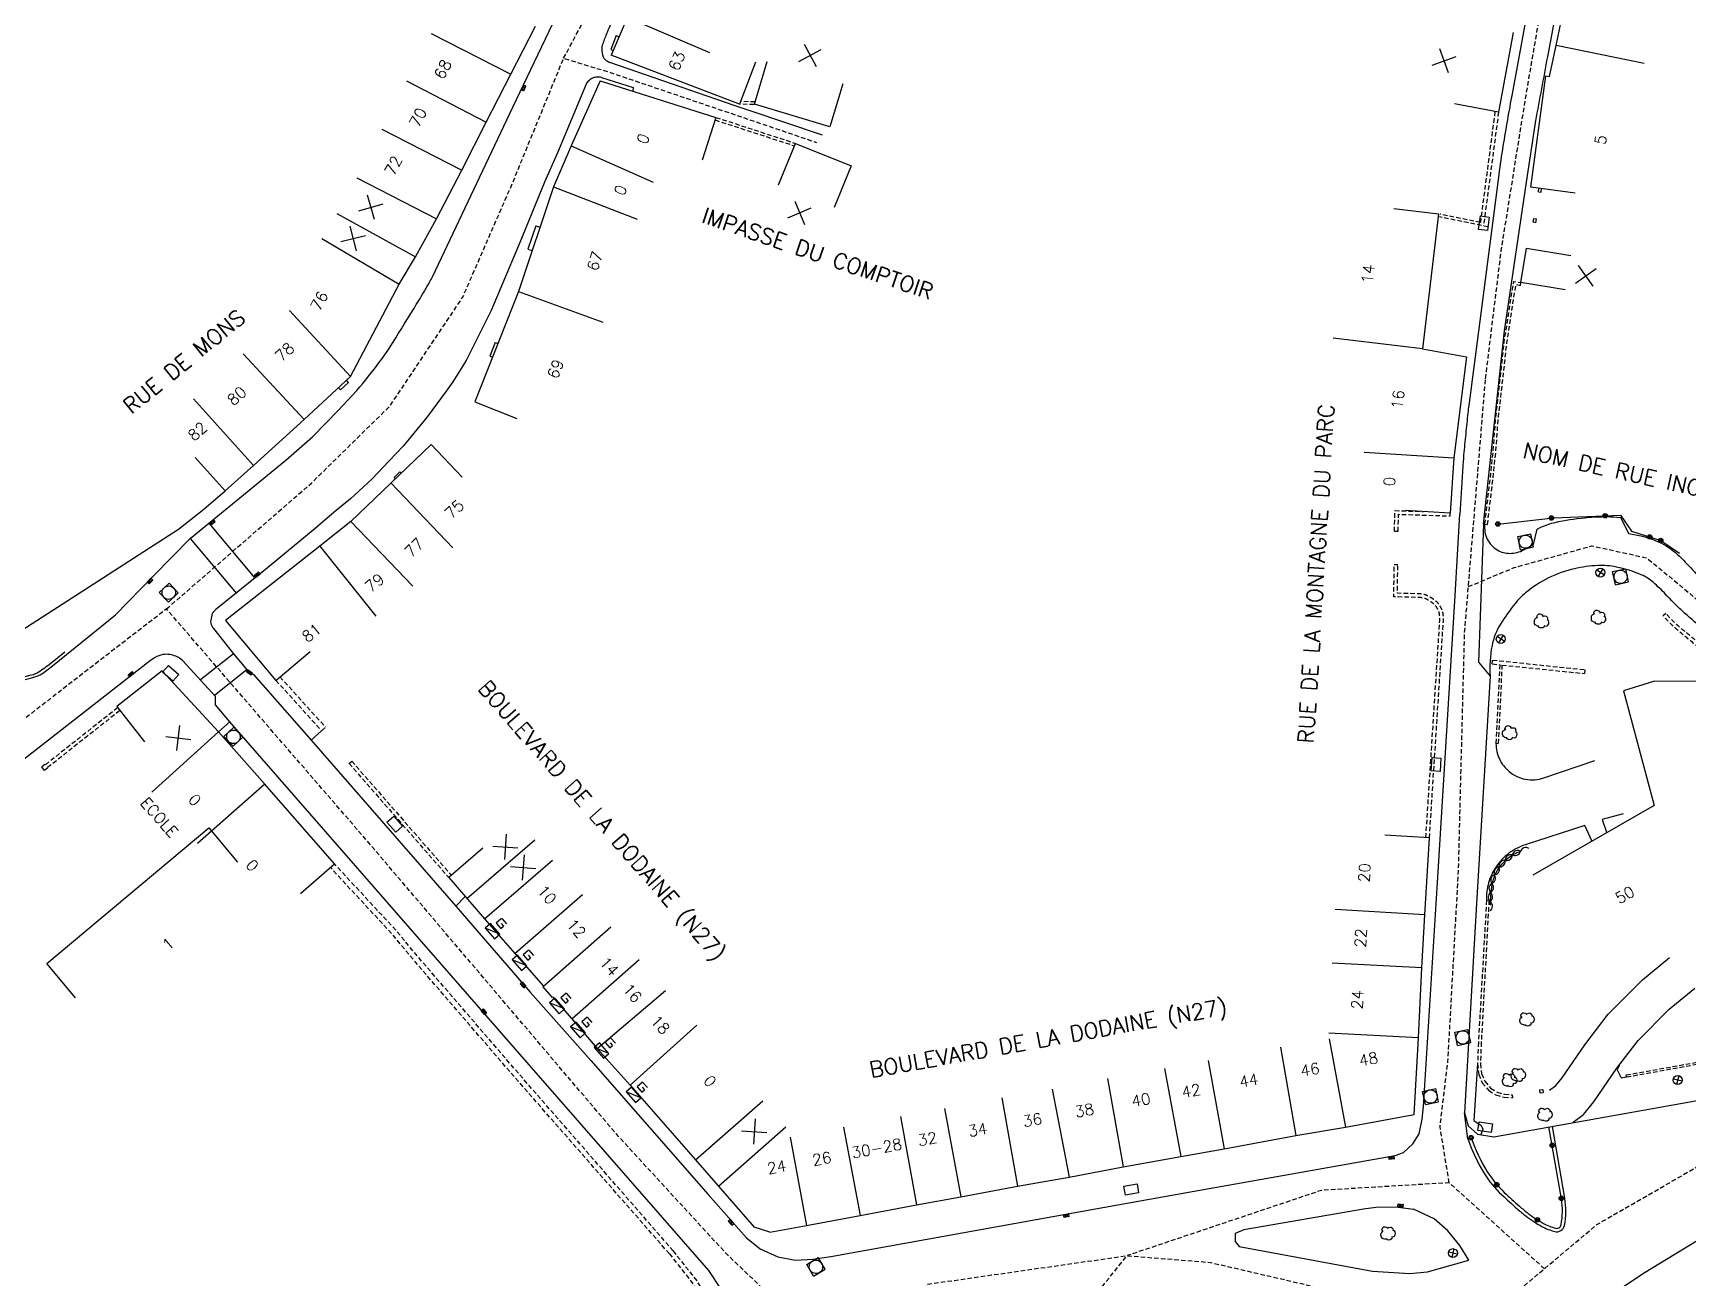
# Model space of a CAD drawing. Header units: millimetres. Extents: x 146000 to 146925, y 142000 to 143001.
# Drawn here: x 146537.4 to 146721.8, y 142613.9 to 142752.6 of the extents above; entities that cross this region are included whole.
import ezdxf
from ezdxf.enums import TextEntityAlignment as Align

# ---------------------------------------------------------------- set-up
doc = ezdxf.new("R2010")
doc.units = ezdxf.units.MM
doc.linetypes.add('DASHED', pattern=[0.75, 0.5, -0.25])
doc.layers.get('0').update_dxf_attribs({"linetype": 'CONTINUOUS'})
for name, color, linetype in [('W0001', 6, 'DASHED'), ('W0008', 7, 'CONTINUOUS'), ('W0017', 7, 'CONTINUOUS'), ('W0100', 7, 'CONTINUOUS'), ('W0105', 7, 'CONTINUOUS'), ('W0112', 1, 'DASHED'), ('W0300', 7, 'CONTINUOUS'), ('W0310', 3, 'CONTINUOUS'), ('W0322', 7, 'CONTINUOUS'), ('W0400', 7, 'CONTINUOUS'), ('W0420', 7, 'CONTINUOUS'), ('W0432', 7, 'CONTINUOUS'), ('W0469', 7, 'CONTINUOUS'), ('W0984', 7, 'CONTINUOUS'), ('W0989', 7, 'CONTINUOUS'), ('W0991', 7, 'CONTINUOUS'), ('W1102', 7, 'CONTINUOUS'), ('W1471', 7, 'CONTINUOUS')]:
    doc.layers.add(name, color=color, linetype=linetype)
doc.styles.get("Standard").update_dxf_attribs({"font": 'romans.shx', "width": 0.85})

# ---------------------------------------------------------------- blocks, each defined once
blk = doc.blocks.new('T420')
for p, q in [((0.75, 0.75), (-0.75, 0.75)), ((-0.75, 0.75), (-0.75, -0.75)), ((0.75, 0.75), (0.75, -0.75)), ((0.75, -0.75), (-0.75, -0.75))]:
    blk.add_line(p, q)
blk.add_ellipse((0, 0), major_axis=(-0.53, 0.53), ratio=1, start_param=3.926991, end_param=10.210176)
blk = doc.blocks.new('T300')
for p, q in [((-0.8, 0.51), (-0.86, 0.34)), ((-0.86, 0.34), (-0.86, 0.17)), ((-0.86, 0.17), (-0.74, 0.06)), ((-0.69, 0.63), (-0.8, 0.51)), ((-0.8, -0.06), (-0.74, 0.06)), ((-0.74, 0.06), (-0.69, 0.11)), ((-0.57, 0.69), (-0.69, 0.63)), ((-0.46, 0.69), (-0.57, 0.69)), ((-0.29, 0.63), (-0.46, 0.69)), ((-0.29, 0.63), (-0.17, 0.74)), ((-0.23, 0.57), (-0.29, 0.63)), ((-0.17, 0.74), (-0.06, 0.8)), ((-0.06, 0.8), (0.06, 0.8)), ((0.06, 0.8), (0.23, 0.74)), ((0.23, 0.74), (0.34, 0.63)), ((0.34, 0.63), (0.4, 0.51)), ((0.46, 0.46), (0.34, 0.46)), ((0.4, 0.51), (0.4, 0.46)), ((0.57, 0.4), (0.46, 0.46)), ((0.57, 0.4), (0.69, 0.29)), ((0.69, 0.29), (0.74, 0.17)), ((0.74, 0.06), (0.69, -0.17)), ((0.74, 0.17), (0.74, 0.06)), ((-0.8, -0.17), (-0.8, -0.06)), ((-0.8, -0.23), (-0.8, -0.17)), ((-0.74, -0.34), (-0.8, -0.23)), ((-0.69, -0.4), (-0.74, -0.34)), ((-0.51, -0.46), (-0.69, -0.4)), ((-0.4, -0.46), (-0.51, -0.46)), ((-0.4, -0.46), (-0.34, -0.46)), ((-0.34, -0.46), (-0.34, -0.4)), ((-0.34, -0.51), (-0.34, -0.46)), ((-0.29, -0.63), (-0.34, -0.51)), ((-0.17, -0.74), (-0.29, -0.63)), ((-0.06, -0.8), (-0.17, -0.74)), ((0.06, -0.8), (-0.06, -0.8)), ((0.17, -0.74), (0.06, -0.8)), ((0.23, -0.69), (0.17, -0.74)), ((0.29, -0.46), (0.23, -0.46)), ((0.29, -0.63), (0.23, -0.69)), ((0.46, -0.4), (0.29, -0.46)), ((0.34, -0.51), (0.29, -0.63)), ((0.34, -0.51), (0.34, -0.46)), ((0.57, -0.34), (0.46, -0.4)), ((0.63, -0.29), (0.57, -0.34)), ((0.69, -0.17), (0.63, -0.29))]:
    blk.add_line(p, q)
blk = doc.blocks.new('T400')
for p, q in [((-0.15, 0.3), (0.15, 0.3)), ((-0.15, -0.25), (-0.15, 0.3)), ((-0.15, 0.15), (0.15, 0.15)), ((-0.15, 0), (0.15, 0)), ((0.15, 0.3), (0.15, -0.25)), ((-0.15, -0.15), (0.15, -0.15)), ((-0.15, -0.25), (-0.15, -0.3)), ((-0.15, -0.3), (0.15, -0.3)), ((0.15, -0.3), (0.15, -0.25))]:
    blk.add_line(p, q)
blk = doc.blocks.new('T432')
at = {"flags": 128}
for points in [[(-0.4, 2.1), (-0.4, 1.3)], [(-0.39, 2.1), (0.41, 2.1)], [(0.8, 0.8), (-0.8, 0.8)], [(-0.8, 0.8), (-0.8, 0)], [(0.8, 0.8), (-0.8, 0)], [(-0.8, 0), (0.8, 0)], [(-0.4, 1.3), (0.4, 1.3)], [(0, 1.7), (0.4, 1.7)], [(0.4, 1.3), (0.4, 1.7)], [(0.8, 0), (0.8, 0.8)]]:
    blk.add_lwpolyline(points, dxfattribs=at)
blk = doc.blocks.new('t322o')
at = {"color": 0, "linetype": 'Continuous'}
for radius in [0.25, 0.15]:
    blk.add_circle((0, 0), radius, dxfattribs=at)
blk = doc.blocks.new('t310o')
at = {"color": 0, "linetype": 'Continuous'}
for centre, start, end in [((-0.5, 0.38), 216.8699, 323.1304), ((0.5, -0.37), 36.8699, 143.1303)]:
    blk.add_arc(centre, 0.625, start, end, dxfattribs=at)
blk = doc.blocks.new('t991o')
at = {"color": 0, "linetype": 'Continuous'}
for p, q in [((-1, 1), (1, -1)), ((-1, -1), (1, 1))]:
    blk.add_line(p, q, dxfattribs=at)
blk = doc.blocks.new('T1471')
at = {"color": 0, "linetype": 'Continuous', "flags": 128}
blk.add_lwpolyline([(-0.75, -0.5), (-0.75, 0.5), (0.75, 0.5), (0.75, -0.5), (-0.75, -0.5)], dxfattribs=at)
blk = doc.blocks.new('T469')
at = {"color": 0, "linetype": 'Continuous', "flags": 128}
for points in [[(-0.35, 0.35), (0.35, -0.35)], [(-0.35, -0.35), (0.35, 0.35)]]:
    blk.add_lwpolyline(points, dxfattribs=at)
at = {"color": 0, "linetype": 'Continuous'}
blk.add_circle((0, 0), 0.5, dxfattribs=at)

msp = doc.modelspace()

# ---------------------------------------------------------------- linework, layer by layer
at = {"layer": 'W0001', "flags": 128}
for points in [[(146699.26, 142714.08), (146701.01, 142728.35), (146703.77, 142745.63), (146708.02, 142770.31), (146708.62, 142777.88), (146684.53, 142778.62), (146669.95, 142779.83), (146660.29, 142782.26), (146656.92, 142783.61), (146649.41, 142786.81), (146644.78, 142789.48), (146635.98, 142796.32), (146630.46, 142801.97), (146640.29, 142814.44), (146656.49, 142829.41), (146685.55, 142859.54), (146698.77, 142871.4), (146733.94, 142897.62), (146733.94, 142897.62)], [(146596.53, 142749.78), (146611.61, 142777.89), (146622.87, 142794.26), (146630.46, 142801.97)], [(146552.29, 142688.42), (146568.39, 142702.41), (146577.17, 142711.02), (146585.27, 142723.11), (146590.86, 142735.92), (146596.53, 142749.78), (146601.59, 142748.25), (146624.71, 142740.41)], [(146695.21, 142624.49), (146694.19, 142630.73), (146695.07, 142638.05), (146696.25, 142659.28), (146696.92, 142685.68), (146699.26, 142714.08)], [(146697.35, 142690.91), (146702.44, 142693.03), (146711.12, 142695.46), (146717.22, 142694.12), (146724.44, 142688.14), (146729.01, 142685.33), (146734.67, 142683.34)], [(146628.46, 142603.41), (146614.71, 142616.54), (146602.61, 142629.69), (146574.84, 142662.35), (146552.29, 142688.42), (146531.13, 142672.08)], [(146556.81, 142440.86), (146570.66, 142455.24), (146590.07, 142478.09), (146619.29, 142513.45), (146631.99, 142528.45), (146650.55, 142552.74), (146692.58, 142603.72), (146711.65, 142619.83), (146725.39, 142627.74), (146745.86, 142633.41), (146762.11, 142636.94), (146764.21, 142637.34), (146767.32, 142637.93), (146770.5, 142638.53), (146773.12, 142639), (146775.96, 142639.52), (146778.54, 142639.98), (146786.26, 142641.37), (146787.53, 142641.54), (146791.07, 142642.02), (146794.03, 142642.42), (146797.35, 142642.87), (146800.08, 142643.24), (146803.41, 142643.69), (146807.65, 142644.26), (146811.7, 142644.82), (146815.18, 142645.26), (146818.43, 142645.67), (146821.33, 142646.03), (146824.82, 142646.55)], [(146705.82, 142614.91), (146695.21, 142624.49), (146680.97, 142623.64), (146659.31, 142616.37)], [(146628.17, 142545.97), (146626.75, 142555.38), (146622.37, 142571.08), (146623.21, 142586.77), (146628.46, 142603.41), (146637.12, 142613.2), (146659.31, 142616.37), (146668.6, 142615.62), (146684.55, 142611.9), (146700.15, 142610.12)], [(146622.37, 142571.08), (146635.12, 142586.58), (146650.76, 142605.66), (146659.31, 142616.37)]]:
    msp.add_lwpolyline(points, dxfattribs=at)
at = {"layer": 'W0008'}
for p, q in [((146699.02, 142697.89), (146701.38, 142719.4)), ((146557.37, 142687.9), (146557.18, 142686.99)), ((146689.52, 142621.77), (146691.24, 142621.56)), ((146620.39, 142616.24), (146622.36, 142615.86)), ((146622.36, 142615.86), (146624.31, 142615.97)), ((146624.31, 142615.97), (146626.31, 142616.29))]:
    msp.add_line(p, q, dxfattribs=at)
at = {"layer": 'W0008', "flags": 128}
for points in [[(146573.51, 142712.77, 0.011794), (146576.07, 142715.98, 0.023974), (146577.22, 142717.64, 0.001037), (146579.7, 142721.65, 0.002275), (146580.82, 142723.48, 0.007399), (146581.6, 142724.83, 0.017209), (146581.91, 142725.43), (146587.55, 142737.28), (146590.88, 142744.35), (146598.14, 142759.61), (146602.67, 142768.62), (146604.75, 142772.3), (146607.13, 142776.15), (146608.38, 142778.02)], [(146614.37, 142777.14), (146612.91, 142774.82, -0.013667), (146611.31, 142772.28, 0.020139), (146610.25, 142770.53, 0.000067), (146608.91, 142768.12, 0.001265), (146608.84, 142767.99, 0.001173), (146607.82, 142766.12, 0.001033), (146606.68, 142763.99, 0.006108), (146605.44, 142761.62, 0.0061), (146604.26, 142759.21, 0.006141), (146603.92, 142758.47, 0.001148), (146602.16, 142754.49, 0.006301), (146601.38, 142752.65, 0.009225), (146600.89, 142751.38, 0.097703), (146600.79, 142750.77, 0.074025), (146600.94, 142749.96, 0.127812), (146601.16, 142749.63, 0.081332), (146601.68, 142749.3)], [(146701.38, 142719.4), (146703.82, 142735.99), (146704.82, 142742.6, -0.008543), (146704.86, 142742.81, 0.000249), (146706.19, 142749.96), (146710.6, 142773.66, -0.062451), (146710.87, 142774.49, -0.131642), (146711.13, 142774.81, -0.093468), (146711.48, 142774.97, -0.065252), (146712.03, 142775.04), (146713.35, 142775.01)], [(146600.74, 142747.65, 0.077012), (146600.28, 142747.69, 0.077012), (146599.83, 142747.59, 0.091347), (146599.33, 142747.28, 0.111054), (146599.04, 142746.88), (146595.84, 142739.23)], [(146698.69, 142721.07), (146697.39, 142711.11, 0.005722), (146697.29, 142710.25, 0.002159), (146697.05, 142707.95, 0.002056), (146696.82, 142705.56, 0.007835), (146696.78, 142704.93), (146696.39, 142698.97)], [(146524.78, 142689.5), (146525.86, 142687.84), (146528.36, 142684.01, 0.027315), (146529.59, 142682.33, 0.072224), (146530.18, 142681.8, 0.018627), (146530.79, 142681.42, 0.016244), (146531.52, 142681.03, 0.109808), (146534.35, 142680.35, 0.090466), (146537.83, 142680.92, 0.061462), (146538.33, 142681.17, 0.022163), (146539.57, 142682.08), (146545.23, 142686.64), (146546.59, 142687.78), (146550.86, 142692.15), (146554.94, 142696.29), (146565.57, 142704.99), (146568.54, 142707.62), (146571.42, 142710.52), (146573.51, 142712.77)], [(146557.18, 142686.99, 0.045625), (146557.27, 142686.69, 0.045625), (146557.41, 142686.41, 0.013481), (146557.47, 142686.33, 0.015394), (146557.52, 142686.26), (146559.76, 142683.44), (146561.13, 142681.78), (146561.99, 142681.13), (146568.4, 142673.82), (146584.53, 142655.31), (146592.81, 142645.74), (146599.57, 142638.11), (146612.65, 142623.19), (146616.9, 142618.37)], [(146554.14, 142682.61, 0.1251), (146553, 142683.27, 0.067361), (146552.3, 142683.37, 0.094263), (146551.45, 142683.22, 0.073735), (146550.5, 142682.68), (146526.23, 142663.74), (146522.83, 142669.01), (146523.48, 142669.44, 0.06511), (146524.33, 142670.19, 0.075266), (146524.86, 142671.02, 0.094832), (146525.22, 142672.57, 0.13805), (146524.97, 142673.64), (146522.23, 142678.55), (146518.04, 142686)]]:
    msp.add_lwpolyline(points, format="xyb", dxfattribs=at)
at = {"layer": 'W0008'}
for points in [[(146706.77, 142770.63), (146702.21, 142745.82, 0.004526), (146701.2, 142740.02, 0.008246), (146700.73, 142736.83), (146698.69, 142721.07)], [(146625.37, 142741.22), (146617.33, 142743.91), (146615.54, 142744.52), (146601.68, 142749.3, -0.119229)], [(146595.84, 142739.23), (146594.41, 142735.96), (146591.57, 142729.08), (146589.76, 142724.76), (146588.48, 142721.67), (146585.67, 142716.11), (146584.18, 142713.73), (146583.45, 142712.69), (146581.35, 142709.86), (146578.65, 142706.58), (146577.09, 142704.94), (146577.09, 142704.94), (146575.15, 142702.87), (146572.78, 142700.68), (146571.2, 142699.38), (146568.62, 142697.22), (146563.32, 142692.82), (146557.8, 142688.38, 0.040774), (146557.53, 142688.12, 0.05716), (146557.37, 142687.9, 0.155435)], [(146612.7, 142614.72), (146592.96, 142637.32), (146559.33, 142675.85), (146557.76, 142677.74), (146557.76, 142678.66), (146554.14, 142682.61, 0.047759)]]:
    msp.add_lwpolyline(points, format="xyb", dxfattribs=at)
for points in [[(146600.74, 142747.65), (146604.28, 142746.52), (146604.23, 142746.15)], [(146696.93, 142632.27), (146697.34, 142630.85), (146698.38, 142629.89), (146700.2, 142629.61), (146737.64, 142636.3), (146767.42, 142641.56), (146781, 142644.03)]]:
    msp.add_lwpolyline(points, dxfattribs=at)
at = {"layer": 'W0008', "flags": 128}
for points in [[(146692.36, 142633), (146693.95, 142658.55), (146695.88, 142689.92), (146696.39, 142698.97)], [(146699.02, 142697.89), (146698.47, 142682.5), (146699.78, 142680.93), (146698.27, 142655.59), (146696.93, 142632.27)], [(146626.31, 142616.29), (146653.31, 142621.14), (146666.79, 142623.55), (146689.19, 142627.53), (146690.1, 142627.86), (146691.17, 142628.84), (146691.85, 142629.95), (146692.2, 142631.59), (146692.36, 142633)], [(146735.66, 142624.36), (146730.15, 142621.74), (146725.76, 142619.63), (146722.84, 142618.03), (146717.03, 142614.5), (146713.39, 142612.07), (146708.73, 142608.78), (146704.89, 142605.81), (146699.77, 142601.6), (146697.51, 142599.66), (146693.03, 142595.57), (146689.21, 142591.66), (146684.74, 142586.66), (146680.79, 142582.01), (146655.78, 142551.28)], [(146689.52, 142621.77), (146687.02, 142621.72), (146685.66, 142621.56), (146672.31, 142619.25), (146671.38, 142618.85), (146671.35, 142618.41), (146671.35, 142617.95), (146671.81, 142617.39), (146686.68, 142614.66), (146690.84, 142614.37), (146692.8, 142614.57), (146697.39, 142615.87), (146696.4, 142617.49), (146695.04, 142619.13), (146693.55, 142620.47), (146691.24, 142621.56)], [(146616.9, 142618.37), (146618.44, 142617.13), (146620.39, 142616.24)], [(146614.1, 142612.62), (146612.7, 142614.72), (146612.7, 142614.72)]]:
    msp.add_lwpolyline(points, dxfattribs=at)
at = {"layer": 'W0017'}
msp.add_line((146697.28, 142629.38), (146696.93, 142632.27), dxfattribs=at)
at = {"layer": 'W0017', "flags": 128}
for points in [[(146556.43, 142699.53), (146558.81, 142701.58)], [(146557, 142697.98), (146562.13, 142691.87)], [(146554.94, 142696.29), (146560.1, 142690.16)], [(146559.76, 142683.44), (146556.06, 142680.52)], [(146561.27, 142681.67), (146557.62, 142678.8)], [(146559.33, 142675.85), (146558.07, 142674.72)], [(146569.57, 142674.84), (146568.4, 142673.82)], [(146714.59, 142665.6), (146712.26, 142664.95), (146712.74, 142663.54)], [(146584.53, 142655.31), (146585.57, 142656.38)], [(146706.39, 142634.81), (146707.1, 142635.33), (146707.79, 142636.18), (146710.31, 142639.86), (146712.92, 142643.26), (146716.74, 142647.11), (146719.75, 142649.6)], [(146709.02, 142631.25), (146710.17, 142632.09), (146711.33, 142633.51), (146713.9, 142637.26), (146716.27, 142640.34), (146719.73, 142643.84), (146722.57, 142646.18)], [(146698.37, 142637.75), (146697.97, 142631.44), (146698.78, 142630.88), (146698.96, 142630.47), (146698.72, 142629.84)], [(146714.18, 142637.61), (146713.93, 142637.07), (146714.38, 142636.2), (146714.98, 142636.28), (146714.98, 142636.28)]]:
    msp.add_lwpolyline(points, dxfattribs=at)
for points in [[(146525.53, 142691.36), (146528.99, 142685.86), (146529.37, 142685.32, 0.060865), (146530.42, 142684.19, 0.104913), (146531.21, 142683.76, 0.03476), (146531.89, 142683.61, 0.170473), (146532.03, 142683.64), (146536.18, 142686.05), (146550.93, 142695.57), (146553.63, 142697.33), (146556.43, 142699.53)], [(146699.18, 142697.86, 0.147846), (146699.45, 142696.21, 0.146598), (146700.57, 142695, 0.135161), (146701.97, 142694.62, 0.122915), (146703.52, 142695.01), (146704.61, 142695.6), (146705.01, 142697.33), (146705.43, 142697.53, -0.057014), (146707.02, 142698.07, -0.028705), (146710.31, 142698.59, -0.020644), (146712.47, 142698.71, -0.031143), (146713.9, 142698.65), (146714.37, 142698.6), (146714.35, 142698.56), (146715.18, 142696.83), (146716.01, 142696.68, -0.069836), (146718.85, 142695.75, -0.083521), (146720.88, 142694.29, -0.011114), (146722.53, 142692.55, 0.017082), (146723.61, 142691.43, 0.008056), (146724.86, 142690.27, 0.005941), (146726.58, 142688.75, 0.061055), (146727.38, 142688.22, 0.028604), (146729.25, 142687.4)], [(146734.21, 142681.16), (146728.14, 142683.53, -0.025853), (146725.29, 142684.82, -0.05879), (146724.15, 142685.59, -0.003428), (146722, 142687.47, -0.006507), (146720.88, 142688.48, -0.017827), (146719.47, 142689.9, 0.018828), (146718.13, 142691.23, 0.084717), (146716.61, 142692.23, 0.052998), (146713.84, 142693.09, 0.059075), (146711.78, 142693.26, 0.046443), (146709.16, 142692.91, 0.05878), (146706.27, 142691.88, 0.059381), (146703.73, 142690.22, 0.049596), (146702.57, 142689.04, 0.028724), (146700.92, 142686.72, 0.091646), (146699.98, 142684.34, 0.068506), (146699.78, 142680.93)], [(146700.42, 142673.43, 0.108985), (146700.8, 142671.72, 0.108985), (146701.86, 142670.34, 0.129003), (146703.72, 142669.45, 0.129959), (146705.76, 142669.6), (146711.45, 142671.54)], [(146711.11, 142662.6), (146710.34, 142664.29), (146703.67, 142662.14, 0.084006), (146701.86, 142661.2, 0.082702), (146700.43, 142659.7, 0.079191), (146699.6, 142657.91, 0.079191), (146699.37, 142655.96)], [(146697.28, 142629.38, 0.051037), (146699.08, 142625.59, 0.068879), (146701.08, 142623.14, 0.007637), (146702.79, 142621.59, 0.013833), (146703.78, 142620.77, 0.042787), (146705.52, 142619.63, 0.058795), (146706.97, 142619.06, 0.43323), (146708.05, 142619.73, 0.09136), (146708.09, 142622.76), (146706.71, 142630.77)]]:
    msp.add_lwpolyline(points, format="xyb", dxfattribs=at)
at = {"layer": 'W0100'}
for p, q in [((146605.39, 142758.51), (146601.82, 142750.13)), ((146707.14, 142751.19), (146708.59, 142758.25)), ((146590.67, 142748.01), (146593.39, 142753.37)), ((146706.39, 142747.74), (146707.14, 142751.19)), ((146616.12, 142744.68), (146601.82, 142750.13)), ((146617.9, 142749.35), (146616.12, 142744.68)), ((146617.79, 142744.65), (146619.22, 142749.44)), ((146587.91, 142742.66), (146590.67, 142748.01)), ((146600.61, 142747.28), (146597.38, 142740.03)), ((146704.31, 142735.42), (146705.98, 142747.84)), ((146705.98, 142747.84), (146706.39, 142747.74)), ((146627.63, 142746.93), (146626.2, 142742.14)), ((146626.2, 142742.14), (146617.79, 142744.65)), ((146585.18, 142737.33), (146587.91, 142742.66)), ((146620.49, 142735.67), (146622.38, 142740.3)), ((146622.38, 142740.3), (146628.56, 142737.79)), ((146582.38, 142731.88), (146585.19, 142737.33)), ((146628.56, 142737.79), (146626.68, 142733.16)), ((146709.26, 142734.75), (146704.31, 142735.42)), ((146689.03, 142733.03), (146694, 142732.45)), ((146580.02, 142727.64), (146582.38, 142731.88)), ((146694, 142732.45), (146692.22, 142717.41)), ((146578.21, 142724.6), (146580.02, 142727.64)), ((146692.22, 142717.41), (146692.22, 142717.41)), ((146692.22, 142717.41), (146697.15, 142716.5)), ((146697.15, 142716.5), (146695.73, 142705.27)), ((146567.64, 142709.54), (146572.8, 142714.34)), ((146586.66, 142711.49), (146591.31, 142709.66)), ((146561.99, 142704.42), (146567.64, 142709.54)), ((146581.78, 142706.73), (146572.82, 142698.18)), ((146585.23, 142703.11), (146581.78, 142706.73)), ((146555.48, 142705.3), (146558.81, 142701.58)), ((146695.73, 142705.27), (146695.33, 142699.09)), ((146558.81, 142701.58), (146561.99, 142704.42)), ((146695.33, 142699.09), (146690.34, 142699.41)), ((146572.82, 142698.18), (146569.38, 142695.43)), ((146569.38, 142695.43), (146558.85, 142687.12)), ((146551.8, 142681.52), (146546.75, 142677.54)), ((146718.07, 142680.38), (146714.64, 142679.31)), ((146714.64, 142679.31), (146718.03, 142666.53)), ((146732.05, 142680.31), (146718.07, 142680.38)), ((146546.75, 142677.54), (146549.84, 142673.62)), ((146718.03, 142666.53), (146704.53, 142658.75)), ((146693.01, 142662.91), (146688.02, 142663.22)), ((146567.23, 142656.72), (146571, 142660.01)), ((146587.72, 142653.89), (146591.1, 142650.03)), ((146591.1, 142650.03), (146594.28, 142646.4)), ((146594.28, 142646.4), (146594.21, 142646.34)), ((146594.21, 142646.34), (146595.22, 142645.16)), ((146595.22, 142645.16), (146595.28, 142645.22)), ((146595.28, 142645.22), (146597.46, 142642.74)), ((146597.46, 142642.74), (146600.27, 142639.44)), ((146600.27, 142639.44), (146603.94, 142635.37)), ((146603.94, 142635.37), (146611.23, 142627.03)), ((146683.64, 142630.68), (146691.3, 142632.09)), ((146670.12, 142628.29), (146678.12, 142629.74)), ((146678.12, 142629.74), (146683.64, 142630.68)), ((146665.29, 142627.41), (146670.12, 142628.29)), ((146611.23, 142627.03), (146617.75, 142619.55)), ((146652.85, 142625.11), (146658.9, 142626.27)), ((146658.9, 142626.27), (146665.29, 142627.41)), ((146640.79, 142622.94), (146647.1, 142624.1)), ((146647.1, 142624.1), (146652.85, 142625.11)), ((146629.59, 142620.85), (146635.87, 142622.04)), ((146635.87, 142622.04), (146640.79, 142622.94)), ((146623.61, 142619.73), (146629.59, 142620.85)), ((146619.5, 142618.97), (146623.61, 142619.73))]:
    msp.add_line(p, q, dxfattribs=at)
at = {"layer": 'W0100', "flags": 128}
for points in [[(146702.35, 142752.64), (146700.71, 142743.79)], [(146600.61, 142747.28), (146613.5, 142743.2)], [(146700.71, 142743.79), (146695.79, 142744.7)], [(146613.5, 142743.2), (146611.99, 142738.43)], [(146597.38, 142740.03), (146595.39, 142735.45), (146591.52, 142723.8), (146586.66, 142711.49)], [(146703.2, 142724.78), (146703.84, 142728.62)], [(146703.84, 142728.62), (146708.77, 142727.8)], [(146572.8, 142714.34), (146578.21, 142724.6)], [(146708.14, 142723.97), (146703.2, 142724.78)], [(146558.85, 142687.12), (146564.47, 142680.47)], [(146564.47, 142680.47), (146568.29, 142683.69)], [(146571, 142660.01), (146563.25, 142668.91), (146558.07, 142674.72), (146551.8, 142681.52)], [(146538.95, 142648.92), (146556.99, 142664.05)], [(146556.99, 142664.05), (146560.2, 142660.22)], [(146587.52, 142661.77), (146583.74, 142658.49)], [(146583.74, 142658.49), (146587.72, 142653.89)], [(146542.16, 142645.09), (146538.95, 142648.92)], [(146619.5, 142618.97), (146617.75, 142619.55)]]:
    msp.add_lwpolyline(points, dxfattribs=at)
at = {"layer": 'W0100'}
msp.add_lwpolyline([(146691.3, 142632.09), (146691.78, 142640.64), (146692.16, 142648.43), (146692.49, 142654.34), (146693.01, 142662.91)], dxfattribs=at)
at = {"layer": 'W0105'}
for p, q in [((146602.38, 142752.32), (146602.7, 142752.18)), ((146601.79, 142750.75), (146602.04, 142750.64)), ((146593.45, 142731.12), (146593.9, 142730.96)), ((146592.55, 142728.52), (146593.03, 142728.36)), ((146588.92, 142718.12), (146589.23, 142718)), ((146588.32, 142716.6), (146588.63, 142716.48)), ((146571.68, 142712.83), (146571.45, 142713.08)), ((146572.57, 142713.67), (146572.35, 142713.92)), ((146577.66, 142703.08), (146577.8, 142702.93)), ((146578.29, 142703.7), (146578.44, 142703.54))]:
    msp.add_line(p, q, dxfattribs=at)
at = {"layer": 'W0105', "flags": 128}
for points in [[(146602.38, 142752.32), (146601.79, 142750.75)], [(146593.45, 142731.12), (146592.55, 142728.52)], [(146588.92, 142718.12), (146588.32, 142716.6)], [(146571.68, 142712.83), (146572.57, 142713.67)], [(146578.29, 142703.7), (146577.66, 142703.08)]]:
    msp.add_lwpolyline(points, dxfattribs=at)
at = {"layer": 'W0112'}
for p, q in [((146705.15, 142734.9), (146705.44, 142734.85)), ((146704.87, 142731.46), (146704.57, 142731.51)), ((146704.64, 142731.93), (146704.94, 142731.88)), ((146703.15, 142724.48), (146703.2, 142724.78)), ((146695.31, 142698.79), (146695.33, 142699.09)), ((146699.18, 142697.86), (146699.48, 142697.83)), ((146689.12, 142697.09), (146689.52, 142697.09)), ((146689.48, 142693.34), (146689.08, 142693.35)), ((146719.34, 142687.92), (146719.05, 142687.64)), ((146700.01, 142682.3), (146700.05, 142682.73)), ((146710.32, 142681.66), (146710.28, 142681.23)), ((146546.84, 142677.42), (146538.78, 142671.05)), ((146547.08, 142677.1), (146539.03, 142670.74)), ((146569.57, 142674.84), (146570.02, 142675.25)), ((146700.67, 142673.41), (146700.42, 142673.43)), ((146538.71, 142670.43), (146538.39, 142670.82)), ((146538.74, 142671.1), (146538.78, 142671.05)), ((146539.03, 142670.74), (146539.06, 142670.71)), ((146572.64, 142671.2), (146572.93, 142671.46)), ((146699.64, 142655.94), (146699.37, 142655.96)), ((146698.46, 142640.14), (146698.37, 142637.75)), ((146698.78, 142640.13), (146698.69, 142637.76)), ((146698.37, 142637.75), (146698.5, 142636.57)), ((146698.69, 142637.76), (146698.82, 142636.65)), ((146698.82, 142636.65), (146699.18, 142635.8)), ((146698.5, 142636.57), (146698.89, 142635.63)), ((146698.89, 142635.63), (146699.61, 142634.77)), ((146699.18, 142635.8), (146699.83, 142635.02)), ((146699.83, 142635.02), (146700.54, 142634.58)), ((146705.27, 142634.84), (146705.64, 142634.88)), ((146705.27, 142634.84), (146705.32, 142634.51)), ((146705.64, 142634.88), (146705.68, 142634.55)), ((146714.98, 142636.28), (146714.94, 142636.5)), ((146699.61, 142634.77), (146700.41, 142634.28)), ((146700.41, 142634.28), (146701.33, 142634.03)), ((146700.54, 142634.58), (146701.38, 142634.35)), ((146701.33, 142634.03), (146702.25, 142633.97)), ((146701.38, 142634.35), (146702.23, 142634.3)), ((146702.23, 142634.3), (146702.25, 142633.97)), ((146705.32, 142634.51), (146705.68, 142634.55))]:
    msp.add_line(p, q, dxfattribs=at)
at = {"layer": 'W0112', "flags": 128}
for points in [[(146617.75, 142744.62), (146616.12, 142744.68)], [(146617.87, 142744.92), (146616.23, 142744.97)], [(146700.31, 142743.84), (146698.68, 142731.48)], [(146700.71, 142743.79), (146699.03, 142731.1)], [(146613.41, 142742.91), (146622.26, 142740.02)], [(146613.5, 142743.2), (146622.38, 142740.3)], [(146705.15, 142734.9), (146705.21, 142735.3)], [(146705.44, 142734.85), (146705.51, 142735.26)], [(146699.55, 142730.99), (146694.14, 142732.11), (146694.14, 142732.11)], [(146698.68, 142731.48), (146694.2, 142732.41)], [(146698.64, 142731.18), (146698.64, 142731.18)], [(146704.57, 142731.51), (146704.64, 142731.93), (146704.64, 142731.93)], [(146704.87, 142731.46), (146704.94, 142731.88)], [(146699.18, 142697.86), (146699.79, 142703.02), (146700.11, 142705.97), (146700.36, 142709.37), (146701.04, 142715.37), (146701.33, 142718.13), (146702.4, 142724.92), (146703.2, 142724.78)], [(146699.48, 142697.83), (146700.09, 142702.98), (146700.41, 142705.95), (146700.65, 142709.34), (146701.34, 142715.34), (146701.63, 142718.09), (146702.65, 142724.57), (146703.15, 142724.48)], [(146689.52, 142697.09), (146689.56, 142698.97), (146695.31, 142698.79)], [(146700.01, 142682.3), (146700.85, 142682.21)], [(146700.05, 142682.73), (146710.32, 142681.66)], [(146700.85, 142682.21), (146700.42, 142673.43)], [(146701.09, 142682.18), (146700.67, 142673.41)], [(146701.09, 142682.18), (146710.28, 142681.23)], [(146564.47, 142680.47), (146569.57, 142674.84)], [(146564.93, 142680.86), (146570.02, 142675.25)], [(146538.74, 142671.1), (146538.39, 142670.82)], [(146539.06, 142670.71), (146538.71, 142670.43)], [(146572.64, 142671.2), (146583.74, 142658.49)], [(146572.93, 142671.46), (146584.03, 142658.75)], [(146608.32, 142616.58), (146608.32, 142616.58), (146608.32, 142616.58), (146590.65, 142636.75), (146580.06, 142649.03), (146580.06, 142649.03), (146579.29, 142649.94), (146577.43, 142652.2), (146570.56, 142659.6)], [(146608.74, 142616.91), (146608.74, 142616.91), (146608.74, 142616.91), (146591.1, 142637.15), (146580.1, 142649.91), (146580.09, 142649.91), (146580.09, 142649.91), (146577.88, 142652.59), (146571, 142660.01)], [(146699.64, 142655.94), (146698.78, 142640.13)], [(146714.94, 142636.5), (146731.37, 142639.47)], [(146714.98, 142636.28), (146731.41, 142639.25)], [(146608.32, 142616.58), (146610.95, 142613.23), (146613.1, 142609.63), (146614.73, 142605.82), (146615.78, 142601.83), (146616.3, 142597.66), (146616.19, 142593.35), (146615.55, 142589.21), (146614.52, 142585.11), (146614.93, 142585), (146613.75, 142580.59), (146613.39, 142576.46), (146613.57, 142571.47), (146614.31, 142566.37), (146615.99, 142562.95), (146617.72, 142559.16), (146619.5, 142555.25)], [(146608.74, 142616.91), (146611.39, 142613.53), (146613.58, 142609.87), (146615.24, 142606), (146616.31, 142601.93), (146616.83, 142597.69), (146616.72, 142593.3), (146616.07, 142589.1), (146615.16, 142585.49), (146615.58, 142585.37), (146614.28, 142580.5), (146613.93, 142576.45), (146614.1, 142571.51), (146614.82, 142566.53), (146616.47, 142563.18), (146618.21, 142559.38), (146619.99, 142555.47)]]:
    msp.add_lwpolyline(points, dxfattribs=at)
at = {"layer": 'W0112'}
msp.add_lwpolyline([(146689.12, 142697.09), (146689.16, 142699.38), (146692.35, 142699.28)], dxfattribs=at)
at = {"layer": 'W0112', "flags": 128}
for points in [[(146692.61, 142662.94), (146694.16, 142687.14, 0.05683), (146694.12, 142687.9, 0.084957), (146693.98, 142688.31, 0.013137), (146693.71, 142688.77, 0.059522), (146693.69, 142688.79, 0.023205), (146693.45, 142689.01, 0.021951), (146693.17, 142689.22, 0.012346), (146693.09, 142689.27, 0.00371), (146692.78, 142689.46, 0.068721), (146692.36, 142689.63, 0.058899), (146691.81, 142689.71), (146689.04, 142689.78), (146689.08, 142693.35)], [(146693.01, 142662.91), (146694.56, 142687.11, 0.05683), (146694.52, 142687.96, 0.084957), (146694.33, 142688.5, 0.013137), (146694.05, 142688.98, 0.059522), (146693.97, 142689.08, 0.023205), (146693.7, 142689.32, 0.021951), (146693.39, 142689.55, 0.012346), (146693.3, 142689.61, 0.00371), (146692.98, 142689.8, 0.068721), (146692.47, 142690.02, 0.058899), (146691.82, 142690.11), (146689.45, 142690.17), (146689.48, 142693.34)], [(146733.98, 142680.56), (146728.31, 142682.86), (146727.68, 142681.66), (146726.53, 142682.15, -0.026373), (146724.4, 142683.2, -0.041162), (146723.1, 142684.07, -0.003264), (146721.52, 142685.35, -0.00515), (146720.52, 142686.19, -0.017792), (146720.01, 142686.66, -0.008689), (146719.05, 142687.64, -0.008689)], [(146734.13, 142680.93), (146728.13, 142683.37), (146727.5, 142682.17), (146726.69, 142682.51, -0.026373), (146724.6, 142683.54, -0.041162), (146723.35, 142684.38, -0.003264), (146721.77, 142685.66, -0.00515), (146720.78, 142686.49, -0.017792), (146720.29, 142686.94, -0.008689), (146719.34, 142687.92)]]:
    msp.add_lwpolyline(points, format="xyb", dxfattribs=at)
at = {"layer": 'W0112'}
msp.add_lwpolyline([(146699.37, 142655.96), (146698.46, 142640.14, 0.119237)], format="xyb", dxfattribs=at)
at = {"layer": 'W0310', "flags": 128}
msp.add_lwpolyline([(146703.14, 142661.4, 0.081378), (146701.71, 142660.59, 0.081378), (146700.6, 142659.37, 0.081208), (146700.07, 142658.15, 0.055341), (146699.81, 142656.23), (146699.78, 142655.42)], format="xyb", dxfattribs=at)
at = {"layer": 'W0322'}
msp.add_line((146718.78, 142696.06), (146720.88, 142694.64), dxfattribs=at)
at = {"layer": 'W0322', "flags": 128}
msp.add_lwpolyline([(146700.63, 142697.89), (146706.83, 142698.58), (146714.29, 142698.87), (146715.51, 142697.1), (146718.78, 142696.06)], dxfattribs=at)
for points in [[(146530.26, 142682.19, 0.04168), (146531.6, 142681.38, 0.061828), (146532.59, 142681.03, 0.016815), (146534.08, 142680.76, 0.032122), (146534.87, 142680.7, 0.046701), (146535.81, 142680.77, 0.025948), (146537.45, 142681.14, 0.075596), (146538, 142681.39, 0.025962), (146539.41, 142682.4), (146540.96, 142683.66)], [(146697.65, 142629.51, 0.051037), (146699.41, 142625.79, 0.068879), (146701.34, 142623.42, 0.007637), (146703.04, 142621.88, 0.013833), (146704.02, 142621.07, 0.042787), (146705.7, 142619.97, 0.058795), (146707.07, 142619.43, 0.43323), (146707.68, 142619.81, 0.09136), (146707.71, 142622.69), (146706.33, 142630.71)]]:
    msp.add_lwpolyline(points, format="xyb", dxfattribs=at)
at = {"layer": 'W1102'}
for p, q in [((146612.81, 142750.4), (146603.61, 142754.32)), ((146581.76, 142752.54), (146590.67, 142748.01)), ((146716.94, 142749.19), (146707.14, 142751.19)), ((146579.02, 142747.26), (146587.91, 142742.66)), ((146576.28, 142741.88), (146585.18, 142737.33)), ((146597.38, 142740.03), (146606.52, 142735.96)), ((146573.49, 142736.47), (146582.38, 142731.88)), ((146595.39, 142735.45), (146604.74, 142731.87)), ((146571.28, 142732.5), (146580.02, 142727.64)), ((146569.61, 142729.71), (146578.21, 142724.6)), ((146591.52, 142723.8), (146600.92, 142720.38)), ((146572.8, 142714.34), (146565.99, 142721.66)), ((146692.22, 142717.41), (146682.29, 142718.59)), ((146560.83, 142716.86), (146567.64, 142709.54)), ((146555.28, 142711.84), (146561.99, 142704.42)), ((146685.75, 142705.91), (146695.73, 142705.27)), ((146584.2, 142695.22), (146577.3, 142702.46)), ((146572.82, 142698.18), (146579.72, 142690.95)), ((146569.38, 142695.43), (146575.62, 142687.62)), ((146558.07, 142674.72), (146550.66, 142668)), ((146563.25, 142668.91), (146555.74, 142662.3)), ((146585.75, 142656.16), (146593.32, 142662.71)), ((146591.1, 142650.03), (146598.63, 142656.61)), ((146692.49, 142654.34), (146682.51, 142654.92)), ((146594.28, 142646.4), (146601.8, 142653)), ((146597.46, 142642.74), (146604.96, 142649.35)), ((146692.16, 142648.43), (146682.17, 142648.95)), ((146600.27, 142639.44), (146607.89, 142645.92)), ((146603.94, 142635.37), (146611.37, 142642.06)), ((146691.78, 142640.64), (146681.79, 142641.17)), ((146681.84, 142640.52), (146683.64, 142630.68)), ((146676.43, 142639.59), (146678.12, 142629.74)), ((146663.5, 142637.24), (146665.29, 142627.41)), ((146668.34, 142638.13), (146670.12, 142628.29)), ((146650.97, 142634.93), (146652.85, 142625.11)), ((146657.15, 142636.11), (146658.9, 142626.27)), ((146611.23, 142627.03), (146618.75, 142633.62)), ((146645.37, 142633.95), (146647.1, 142624.1)), ((146634.07, 142631.88), (146635.87, 142622.04)), ((146638.98, 142632.78), (146640.79, 142622.94)), ((146613.8, 142624.11), (146621.3, 142630.72)), ((146621.77, 142629.56), (146623.61, 142619.73)), ((146627.72, 142630.68), (146629.59, 142620.85))]:
    msp.add_line(p, q, dxfattribs=at)
at = {"layer": 'W1102', "flags": 128}
msp.add_lwpolyline([(146587.72, 142653.89), (146595.28, 142660.44)], dxfattribs=at)

# ---------------------------------------------------------------- block references
at = {"layer": 'W0300'}
for p, rotation in [((146711.76, 142687.51), 192.1579450727274), ((146705.41, 142687.1), 192.1579450727274), ((146701.86, 142674.64), 192.1579450727274), ((146703.77, 142642.71), 210.786788851575), ((146701.82, 142635.94), 210.786788851575), ((146702.81, 142636.51), 210.786788851575), ((146705.77, 142632.09), 210.786788851575), ((146688.29, 142618.86), 210.786788851575)]:
    msp.add_blockref('T300', p, dxfattribs=dict(at, rotation=rotation))
at = {"layer": 'W0310'}
for p, rotation in [((146701.44, 142660.36), 222.5030022051255), ((146702.24, 142660.96), 211.2440617734269), ((146703.14, 142661.4), 199.9851213412659), ((146699.99, 142657.8), 258.1193684310359), ((146700.28, 142658.76), 246.8681317215637), ((146700.78, 142659.62), 233.7619426372808), ((146699.84, 142656.81), 264.6292021650553), ((146699.79, 142655.81), 268.4452610864604)]:
    msp.add_blockref('t310o', p, dxfattribs=dict(at, rotation=rotation))
at = {"layer": 'W0322'}
for p, rotation in [((146700.63, 142697.89), 6.381619041052402), ((146706.6, 142698.56), 6.381619041052402), ((146712.59, 142698.81), 2.210427969295088), ((146717.55, 142696.45), 342.3250811825365), ((146718.78, 142696.06), 326.0352958856485), ((146697.65, 142629.51), 289.547682797946), ((146706.69, 142628.66), 99.75029217935239), ((146700.51, 142624.28), 310.8797680549814), ((146707.7, 142622.75), 99.75029217935239), ((146705.04, 142620.36), 327.9560204281912)]:
    msp.add_blockref('t322o', p, dxfattribs=dict(at, rotation=rotation))
at = {"layer": 'W0400'}
for p, rotation in [((146592.06, 142746.46), 154.5551759220683), ((146557.37, 142698.07), 129.2690220063261), ((146562.38, 142692.23), 128.7811622550944), ((146550.44, 142691.53), 135.6994692272721), ((146548.33, 142681.15), 127.9570928225469), ((146561.53, 142681.34), 52.77891078643702), ((146592.01, 142646.54), 40.89258890854547), ((146587.64, 142643.56), 41.11508953521673), ((146688.8, 142627.27), 100.0715572560114), ((146689.81, 142621.95), 83.18641018687147), ((146615.19, 142620.1), 40.87314259679908), ((146652.56, 142620.83), 100.1761668114184)]:
    msp.add_blockref('T400', p, dxfattribs=dict(at, rotation=rotation))
at = {"layer": 'W0420'}
for p, rotation in [((146703.73, 142695.92), 192.1579450727274), ((146714.31, 142692.01), 192.1579450727274), ((146552.54, 142690.24), 43.25309397260472), ((146559.75, 142674.18), 223.7675353010046), ((146696.72, 142640.68), 192.1579450727274), ((146693.13, 142634.1), 192.1579450727274), ((146624.65, 142615.13), 210.786788851575)]:
    msp.add_blockref('T420', p, dxfattribs=dict(at, rotation=rotation))
at = {"layer": 'W0432'}
for p, rotation in [((146588.3, 142652.26), 310.8925889092432), ((146591.31, 142648.73), 310.8925889092432), ((146595.5, 142643.93), 311.5177232506777), ((146597.85, 142641.25), 311.5177232506777), ((146600.46, 142638.97), 311.5177232506777), ((146604.02, 142634.02), 311.2581942608571)]:
    msp.add_blockref('T432', p, dxfattribs=dict(at, rotation=rotation))
at = {"layer": 'W0469'}
for p, rotation in [((146712.06, 142692.48), 192.1579450727274), ((146700.96, 142685.07), 192.1579450727274), ((146720.67, 142635.93), 210.786788851575), ((146695.62, 142616.65), 210.786788851575)]:
    msp.add_blockref('T469', p, dxfattribs=dict(at, rotation=rotation))
at = {"layer": 'W0991'}
for p, rotation in [((146624, 142750.1), 343.355146180678), ((146694.65, 142749.49), 64.7042080318129), ((146575.08, 142733.16), 60.92004991721733), ((146622.83, 142732.56), 337.8731679711605), ((146573.1, 142729.7), 59.25591072987093), ((146710.44, 142725.54), 80.62161962046112), ((146553.61, 142674.04), 38.24019883536502), ((146590.04, 142661.91), 310.8882507409316), ((146592.03, 142659.61), 310.8882507409316), ((146617.77, 142630.2), 311.3514603160994)]:
    msp.add_blockref('t991o', p, dxfattribs=dict(at, rotation=rotation))
at = {"layer": 'W1471'}
for p, rotation in [((146699.08, 142731.4), 82.63556738581144), ((146552.75, 142681.25), 318.5052304060089), ((146693.75, 142671.1), 86.47733978574904), ((146577.72, 142664.45), 311.0608940361745), ((146699.21, 142630.69), 351.2979013621828), ((146659.78, 142623.74), 10.13003018038527)]:
    msp.add_blockref('T1471', p, dxfattribs=dict(at, rotation=rotation))

# ---------------------------------------------------------------- texts
at = {"layer": 'W0984'}
msp.add_text('ECOLE', height=1.25, rotation=311.7078, dxfattribs=at).set_placement((146551.48, 142665.22), align=Align.MIDDLE)
at = {"layer": 'W0989'}
for s, rotation, p in [('IMPASSE DU COMPTOIR', 341.2622, (146624.85, 142728.03)), ('RUE DE MONS', 39.269, (146554.25, 142716)), ('RUE DE LA MONTAGNE DU PARC', 86.4773, (146680.38, 142692.35)), ('NOM DE RUE INCONNU', 347.6331, (146716.58, 142703.28)), ('BOULEVARD DE LA DODAINE (N27)', 311.0609, (146600.73, 142664.78)), ('BOULEVARD DE LA DODAINE (N27)', 10.13, (146650.56, 142640.48))]:
    msp.add_text(s, height=1.75, rotation=rotation, dxfattribs=at).set_placement(p, align=Align.MIDDLE)
at = {"layer": 'W0991'}
for s, rotation, p in [('68', 62.6408, (146583.07, 142748.55)), ('63', 66.924, (146609.16, 142749.48)), ('70', 62.9587, (146580.31, 142743.18)), ('0', 66.0151, (146605.39, 142740.81)), ('5', 82.3186, (146712.08, 142740.69)), ('72', 62.7082, (146577.56, 142737.82)), ('0', 66.4906, (146602.87, 142735.09)), ('67', 71.6045, (146600.02, 142727.18)), ('14', 83.2393, (146686.16, 142725.75)), ('76', 62.2069, (146569.31, 142722.74)), ('78', 42.9577, (146565.45, 142717.06)), ('69', 68.4743, (146595.64, 142715.17)), ('80', 42.162, (146560.12, 142712.17)), ('16', 82.8173, (146689.49, 142711.76)), ('82', 41.7926, (146555.74, 142708.22)), ('0', 86.3034, (146688.55, 142702.63)), ('75', 43.6353, (146584.37, 142699.53)), ('77', 43.6353, (146579.89, 142695.25)), ('79', 38.6602, (146575.47, 142691.34)), ('81', 38.263, (146568.45, 142685.78)), ('0', 311.7078, (146555.44, 142667.15)), ('0', 311.0679, (146561.86, 142659.85)), ('20', 86.5133, (146685.76, 142659.04)), ('10', 311.1638, (146594.68, 142656.57)), ('50', 29.9344, (146714.77, 142656.57)), ('12', 311.2785, (146597.95, 142652.84)), ('1', 39.9859, (146552.47, 142651.12)), ('22', 86.7993, (146685.34, 142651.77)), ('14', 311.4028, (146601.62, 142648.61)), ('16', 310.3997, (146604.2, 142645.63)), ('24', 87.1751, (146684.98, 142644.9)), ('18', 312.0005, (146607.31, 142642.09)), ('48', 10.3838, (146686.21, 142638.27)), ('44', 10.2576, (146672.88, 142635.9)), ('46', 9.7243, (146679.7, 142637.11)), ('0', 311.1803, (146612.85, 142635.81)), ('42', 10.3342, (146666.45, 142634.73)), ('38', 10.8726, (146654.56, 142632.56)), ('40', 10.0929, (146660.87, 142633.73)), ('34', 10.4029, (146642.68, 142630.4)), ('36', 9.9432, (146648.77, 142631.5)), ('30-28', 10.7228, (146631.42, 142628.33)), ('32', 10.3274, (146637.07, 142629.38)), ('26', 10.6196, (146625.31, 142627.17)), ('24', 10.5097, (146620.28, 142626.24))]:
    msp.add_text(s, height=1.25, rotation=rotation, dxfattribs=at).set_placement(p, align=Align.MIDDLE)

doc.saveas('drawing.dxf')
